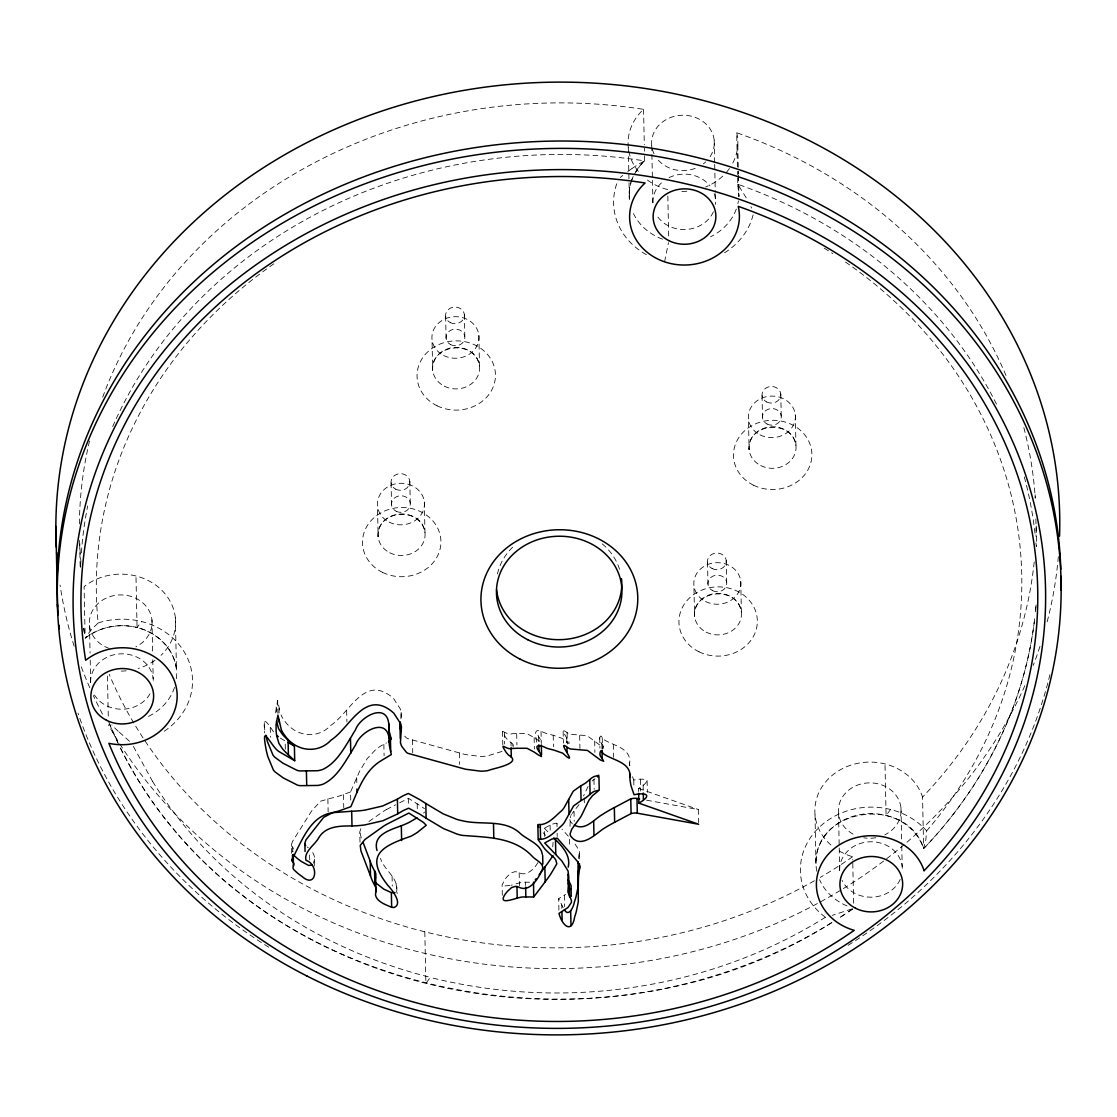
<?xml version="1.0" encoding="UTF-8"?>
<svg xmlns="http://www.w3.org/2000/svg" width="1117" height="1117" viewBox="0 0 1117 1117"><rect width="100%" height="100%" fill="white"/><g stroke="black" fill="none" stroke-linecap="round" stroke-linejoin="round"><path stroke-width="0.75" stroke-dasharray="5 3.75" d="M631.3 181.233L633.409 175.941A54.901 48.478 -1.2 0 0 629.374 199.329L629.402 189.932L630.979 182.685M816.862 871.302A54.901 48.478 -1.2 0 1 858.233 814.963A54.901 48.478 -1.2 0 1 923.633 848.613L925.853 839.719L926.593 830.825A70.608 62.343 -1.2 0 0 822.07 824.723A70.608 62.343 -1.2 0 0 825.337 917.225L826.58 916.903M275.648 712.939L277.63 700.373L280.367 713.372M536.774 742.177C533.228 726.762 537.794 730.183 546.031 733.338A73.904 65.247 -1.2 0 0 553.208 735.223L562.326 738.421A9.425 8.322 -1.2 0 1 563.68 739.608C579.891 753.905 553.753 722.406 567.645 732.989A11.617 10.248 -1.2 0 0 570.061 734.246L587.151 735.698L599.997 745.207L603.362 746.519L601.854 743.796A12.231 10.793 -1.2 0 1 600.764 742.26C598.307 740.613 600.332 732.557 602.231 737.723A4.999 4.412 -1.2 0 0 602.901 738.909C612.954 746.142 631.873 747.231 629.639 764.154A79.544 70.231 -1.2 0 0 630.1 767.714M314.31 865.996L314.338 856.153L311.825 850.414M273.442 731.83C267.033 721.75 261.49 714.294 265.399 732.989M396.563 891.924C399.355 878.213 384.039 870.45 380.492 858.345M579.318 856.474L579.444 850.917L575.157 844.145M569.991 826.454L570.396 816.401M815.047 814.963L815.955 864.223C814.111 806.921 907.325 794.843 923.633 848.613C983.644 786.228 1024.764 704.911 1034.663 618.553M1035.347 611.823L1036.031 605.079M314.533 859.224L313.556 863.218M578.494 858.442L579.583 851.587M359.995 842.19L359.772 831.886L360.986 828.395M400.919 718.803L401.143 712.409A20.315 17.942 -1.2 0 0 400.417 709.141L393.659 698.642A33.328 29.433 -1.2 0 0 388.688 694.648C363.137 677.377 348.644 713.819 330.911 725.254C317.396 739.761 295.67 736.606 284.64 720.982A31.304 27.646 -1.2 0 1 281.009 714.992M502.329 895.276L502.105 884.971L504.87 879.484A40.324 35.604 -1.2 0 1 507.523 876.245L511.279 872.88L514.686 871.763A7.959 7.023 -1.2 0 1 517.939 872.168C526.414 877.543 534.778 868.551 538.506 861.556M664.573 261.797L668.455 242.696M632.487 776.72L633.772 780.015C646.45 777.404 652.188 780.601 638.561 788.407L638.631 791.688M512.954 745.346L512.759 743.978L508.375 740.501A30.466 26.892 -1.2 0 1 505.624 737.318C498.252 725.45 506.085 736.019 512.396 733.701A52.597 46.439 -1.2 0 0 516.682 733.52L526.819 733.576L534.135 737.541A83.133 73.401 -1.2 0 0 537.947 740.138L541.173 741.842L540.265 739.3A47.598 42.027 -1.2 0 0 538.659 736.648L536.565 731.858M292.808 851.838L293.157 851.14M350.738 800.121L350.556 791.939L359.548 771.4L367.116 758.694L375.773 749.521A45.225 39.933 -1.2 0 1 381.721 745.43L386.51 742.903M588.087 786.494L584.163 794.62A107.553 94.959 -1.2 0 1 583.563 795.946M634.135 174.629L640.083 165.623L644.635 160.89L644.495 154.439M176.43 678.675A54.901 48.478 -1.2 0 0 146.634 630.798A54.901 48.478 -1.2 0 0 85.171 638.212L90.742 630.295L98.156 622.937A462.801 408.627 -1.2 0 1 274.559 263.333M570.857 815.452L571.443 814.475M579.025 804.589L572.169 813.469M164.171 731.258A70.58 62.329 -1.2 0 0 191.398 670.046A70.58 62.329 -1.2 0 0 141.58 621.541L137.056 627.517C119.324 623.104 99.608 626.86 85.171 638.212M890.598 809.504L886.088 815.466L884.999 763.93M423.538 813.064L424.642 812.087M620.34 177.435L622.769 175.425M627.754 171.571L628.606 170.943A153.937 148.393 44.7 0 1 632.027 168.513M368.861 821.567L383.243 811.473A58.21 51.396 -1.2 0 1 386.384 809.56M592.094 781.048A16.057 14.172 -1.2 0 1 593.965 779.526L595.04 778.772M852.816 908.889L847.342 912.617M632.027 168.513L635.866 165.972A124.881 120.496 48.3 0 1 644.607 160.834M852.397 909.154L839.035 918.09L846.435 913.231M558.919 910.118L558.682 898.668L565.593 894.382M831.97 922.433C600.639 1070.365 243.408 1000.483 119.156 745.374M516.026 883.798L521.709 882.29A47.989 42.362 -1.2 0 1 525.535 882.193L532.167 882.262M386.398 809.56L395.6 804.812M544.579 836.451L544.412 828.269L550.081 825.128A21.628 19.101 -1.2 0 1 551.826 824.262L556.35 823.131L558.305 824.96M399.621 802.788L408.543 798.334L421.332 806.502A115.274 101.773 -1.2 0 1 423.357 807.898L424.446 808.68M502.022 751.42L487.668 755.86A41.287 36.456 -1.2 0 1 480.575 756.488L465.147 754.506L407.859 738.672A7.554 6.66 -1.2 0 1 406.253 737.751L403.768 735.14M291.593 853.416L291.425 844.689L292.459 841.548L311.755 810.788L320.523 801.238L330.716 798.264A108.824 96.09 -1.2 0 0 340.057 795.779L350.556 791.939M851.95 908.931L832.207 915.382M511.153 885.236L512.312 884.985M509.938 885.474L503.558 886.032L502.105 884.971M646.561 800.191L698.307 809.518L698.572 822.615M638.561 788.407L698.307 809.518M280.381 738.114L285.156 740.962L285.324 749.144M307.203 846.993L308.25 847.691M129.502 741.283L118.248 731.23M553.069 842.302L552.733 846.826M572.351 823.732L570.494 821.553A6.646 5.864 -1.2 0 1 569.838 819.096M544.412 828.269L548.922 832.905M293.506 849.06A4.845 4.273 -1.2 0 0 292.305 846.895L291.97 846.532A2.89 2.555 -1.2 0 1 291.425 845.234M543.169 832.751L544.37 834.05A118.123 104.3 -1.2 0 0 545.641 835.362M568.288 836.2L561.991 829.121M737.625 177.812L737.765 184.249L747.385 199.706M152.624 781.509L133.049 745.807M563.15 907.744L558.682 898.668M750.931 206.701L751.559 208.055M117.746 742.372L108.391 721.219M361.28 837.987L359.772 831.886M737.765 184.249L738.882 196.424A54.901 48.478 -1.2 0 0 737.765 184.249A478.453 422.449 -1.2 0 1 997.774 406.7M396.074 883.701L397.177 893.502M1035.152 494.705L1035.25 498.168A478.453 422.449 -1.2 0 0 1023.228 425.368M1035.85 518.888L1036.646 546.52M1034.216 561.921A478.453 422.449 -1.2 0 1 922.558 797.077L923.633 848.613A478.453 422.449 -1.2 0 0 1034.314 621.918M900.972 807.786L901.74 844.173M901.768 845.904L902.201 866.694M839.132 850.945A54.901 48.478 -1.2 0 0 852.648 856.711L852.718 859.936M852.788 863.162L853.653 905.035M838.518 813.344L839.202 846.267M839.244 847.998L839.747 872.251A31.374 27.702 -1.2 0 1 871.037 841.771A31.374 27.702 -1.2 0 1 902.201 872.056M795.304 414.784L795.946 445.46C792.442 418.861 747.203 422.575 749.102 449.62L748.46 418.945M780.783 393.938L781.244 416.027M762.045 395.613L762.506 417.702M737.792 144.889L738.407 174.084L738.337 170.65M738.449 175.592L738.77 190.393M738.449 175.802L738.882 196.424M1005.998 375.48A478.453 422.449 -1.2 0 0 736.689 132.714L737.429 168.15M737.499 171.362L737.569 174.587M740.753 581.371L741.395 612.046C737.89 585.448 692.666 589.176 694.551 616.207L693.908 585.531M726.245 560.525L726.706 582.613M714.182 140.142L714.657 162.663M714.698 164.394L715.271 192.124M715.313 193.855L715.425 199.049M707.508 562.2L707.969 584.289M667.826 196.006L668.706 237.879M651.728 145.699L652.412 178.622M652.454 180.354L652.956 204.606A31.374 27.702 -1.2 0 1 661.432 182.867M643.56 109.34L644.3 144.777M644.369 148.002L644.439 151.214M647.106 780.615L647.357 792.4M643.113 784.86L643.238 791.408M628.299 147.793L629.388 199.329M640.446 779.596L640.683 791.045M633.772 780.015L633.939 788.197M629.499 762.45L629.569 765.731M613.387 744.299L613.666 757.396M603.431 746.282L603.473 748.348M602.231 737.723L602.468 749.172M601.854 743.796L601.965 748.711M599.703 737.681L599.927 748.153M594.663 740.976L594.9 752.439M593.965 779.526L594.174 789.342M584.233 797.887L584.331 802.802M579.667 735.363L579.946 748.46M579.262 854.03L579.374 858.931M574.026 811.403L574.222 821.232M569.475 839.146L569.642 847.328M567.101 732.584L567.338 744.048M566.738 737.695L566.836 742.61M563.15 731.314L563.401 743.098M564.364 895.178L564.602 906.627M561.781 905.105L561.851 908.372M556.95 823.411L557.02 826.678M557.16 833.226L557.229 836.493M553.208 735.223L553.446 746.687M550.081 825.128L550.22 831.676M541.019 731.412L541.312 743.559M538.659 736.648L538.799 743.182M534.135 737.541L534.387 748.99M525.535 882.193L525.604 885.474M516.682 733.52L516.934 744.983M519.182 872.712L519.447 885.795M513.08 744.885L513.136 747.175M511 742.623L511.069 745.905M504.409 732.515L504.647 743.978M502.51 731.467L502.79 744.718M478.872 335.379L479.514 366.055C476.01 339.456 430.785 343.184 432.67 370.216L432.028 339.54M464.365 314.533L464.826 336.622M459.338 752.886L459.576 764.349M445.627 316.209L446.088 338.297M424.334 501.966L424.977 532.641C421.975 505.806 375.703 509.603 378.132 536.816L377.49 506.141M424.809 931.801L425.884 983.337L430.394 977.375A462.55 408.403 -1.2 0 1 152.652 781.495M417.186 803.807L417.325 810.356M409.813 481.134L410.274 503.222M412.452 739.775L412.732 752.872M408.543 798.334L408.682 804.868M401.143 712.409L401.296 719.767M391.076 482.795L391.536 504.884M392.081 876.161L392.29 885.976M383.857 744.271L384.094 755.72M356.7 777.614L356.882 785.796M346.647 710.426L346.898 721.875M343.478 794.62L343.757 807.703M327.867 798.85L328.147 811.947M309.604 854.952L309.716 859.867M292.319 846.895L292.417 851.81M278.985 708.122L279.082 713.037M277.63 700.373L277.91 713.456M276.178 707.047L276.318 713.581M270.258 727.474L270.468 737.29M264.282 722.601L264.506 732.906M175.369 617.743L176.458 669.292C174.057 648.6 156.771 632.348 137.056 627.517L135.981 575.967M151.954 619.837L152.638 652.747M152.778 659.672L153.183 678.731M107.441 676.12L108.321 718.008M89.486 625.394L90.072 653.11M90.212 660.035L90.728 684.288A31.374 27.702 -1.2 0 1 120.51 653.85A31.374 27.702 -1.2 0 1 153.322 681.454M85.06 633.06L84.082 586.676A54.901 48.478 -1.2 0 1 159.843 588.422A54.901 48.478 -1.2 0 1 161.016 655.344M80.159 566.445L79.6 540.307A478.453 422.449 -1.2 0 0 80.941 561.753M1036.227 526.065A478.453 422.449 -1.2 0 1 1036.004 536.439M852.648 856.711A478.453 422.449 -1.2 0 1 820.255 877.39M814.419 880.741A478.453 422.449 -1.2 0 1 109.187 674.263M79.391 523.957A478.453 422.449 -1.2 0 1 89.569 440.782M102.694 397.177A478.453 422.449 -1.2 0 1 643.56 109.34A54.901 48.478 -1.2 0 0 640.111 173.442M1036.087 604.967A478.453 422.449 -1.2 0 1 1035.473 611.767M831.341 922.921A478.453 422.449 -1.2 0 1 109.634 724.277M80.633 567.38A478.453 422.449 -1.2 0 1 80.983 559.31M81.373 552.887A478.453 422.449 -1.2 0 1 87.684 505.931M112.691 426.526A478.453 422.449 -1.2 0 1 644.635 160.89A54.901 48.478 -1.2 0 0 635.517 171.99M1024.303 476.917A478.453 422.449 -1.2 0 1 1035.305 536.09M1035.948 542.862A478.453 422.449 -1.2 0 1 1036.227 546.255M736.689 132.714A54.901 48.478 -1.2 0 1 732.04 164.422M729.457 168.472A54.901 48.478 -1.2 0 1 726.371 172.395M722.797 176.095A54.901 48.478 -1.2 0 1 705.651 186.958M686.829 191.258A54.901 48.478 -1.2 0 1 678.857 191.286M667.687 189.569A54.901 48.478 -1.2 0 1 645.165 178.273M155.026 660.301A54.901 48.478 -1.2 0 1 138.117 668.511M126.221 670.814A54.901 48.478 -1.2 0 1 118.807 671.066M174.531 687.388A54.901 48.478 -1.2 0 1 146.83 717.184M830.894 844.997A54.901 48.478 -1.2 0 1 841.953 768.887A54.901 48.478 -1.2 0 1 922.558 797.077M847.077 905.929A54.901 48.478 -1.2 0 1 819.557 879.693M1058.33 556.601A501.98 443.226 -1.2 0 1 1047.062 622.197M1039.983 646.366A501.98 443.226 -1.2 0 1 1033.211 665.411M1024.806 685.726A501.98 443.226 -1.2 0 1 579.43 968.104A501.98 443.226 -1.2 0 1 108.377 724.835M102.527 714.14A501.98 443.226 -1.2 0 1 93.311 695.542M89.779 687.709A501.98 443.226 -1.2 0 1 80.759 665.467M74.155 646.226A501.98 443.226 -1.2 0 1 60.081 585.099M109.326 648.474A31.374 27.702 -1.2 0 1 94.889 607.006A31.374 27.702 -1.2 0 1 143.981 603.92A31.374 27.702 -1.2 0 1 135.855 646.799M497.442 573.998A62.747 55.403 -1.2 0 1 513.513 546.353M602.217 543.867A62.747 55.403 -1.2 0 1 620.256 571.848M1049.924 674.598A501.98 443.226 -1.2 0 1 846.881 946.071M268.778 947.23A501.98 443.226 -1.2 0 1 78.008 713.149M714.182 193.576A31.374 27.702 -1.2 0 1 715.411 204.411M713.414 211.755A31.374 27.702 -1.2 0 1 686.257 229.46A31.374 27.702 -1.2 0 1 656.712 215.33M669.041 177.631A31.374 27.702 -1.2 0 1 709.951 185.897M149.999 693.797A31.374 27.702 -1.2 0 1 122.563 709.211A31.374 27.702 -1.2 0 1 94.47 695.011M900.204 879.4A31.374 27.702 -1.2 0 1 871.428 897.174A31.374 27.702 -1.2 0 1 842.078 880.391M654.059 153.853A31.374 27.702 -1.2 0 1 685.461 115.302A31.374 27.702 -1.2 0 1 709.532 157.525M705.721 161.881A31.374 27.702 -1.2 0 1 703.403 163.836M695.179 168.374A31.374 27.702 -1.2 0 1 657.187 158.851M853.067 834.106A31.374 27.702 -1.2 0 1 846.351 792.218A31.374 27.702 -1.2 0 1 894.284 793.196A31.374 27.702 -1.2 0 1 884.887 834.762M875.84 837.708A31.374 27.702 -1.2 0 1 863.762 837.792M738.421 200.809A54.901 48.478 -1.2 0 1 737.89 203.629M736.298 209.088A54.901 48.478 -1.2 0 1 710.538 236.804M662.521 239.164A54.901 48.478 -1.2 0 1 633.465 213.584M845.513 262.062A462.801 408.627 -1.2 0 1 926.649 830.866M825.379 917.294A462.801 408.627 -1.2 0 1 430.436 977.473M824.178 248.169A462.801 408.627 -1.2 0 1 832.821 253.601M98.156 622.951A70.594 62.329 -1.2 0 1 141.58 621.555M118.22 731.286A130.2 79.251 51.2 0 1 111.812 724.947M753.095 214.869A70.566 62.301 -1.2 0 1 723.593 253.35M646.408 254.676A70.566 62.301 -1.2 0 1 617.589 181.512M84.445 633.227L83.482 626.567A478.453 422.449 -1.2 0 0 84.403 633.227M766.681 401.98A9.411 8.308 -1.2 0 0 780.825 394.762A9.411 8.308 -1.2 0 0 766.737 387.585A9.411 8.308 -1.2 0 0 766.681 401.98M760.049 434.876A23.527 20.776 -1.2 0 0 795.402 416.823A23.527 20.776 -1.2 0 0 760.174 398.895A23.527 20.776 -1.2 0 0 760.049 434.876M767.142 424.069A9.411 8.308 -1.2 0 0 781.286 416.85A9.411 8.308 -1.2 0 0 767.197 409.674A9.411 8.308 -1.2 0 0 767.142 424.069M712.143 568.567A9.411 8.308 -1.2 0 0 726.287 561.348A9.411 8.308 -1.2 0 0 712.185 554.172A9.411 8.308 -1.2 0 0 712.143 568.567M705.511 601.477A23.527 20.776 -1.2 0 0 740.864 583.409A23.527 20.776 -1.2 0 0 705.637 565.481A23.527 20.776 -1.2 0 0 705.511 601.477M712.604 590.656A9.411 8.308 -1.2 0 0 726.748 583.437A9.411 8.308 -1.2 0 0 712.66 576.26A9.411 8.308 -1.2 0 0 712.604 590.656M395.711 489.176A9.411 8.308 -1.2 0 0 409.855 481.944A9.411 8.308 -1.2 0 0 395.767 474.781A9.411 8.308 -1.2 0 0 395.711 489.176M389.079 522.072A23.527 20.776 -1.2 0 0 424.446 504.004A23.527 20.776 -1.2 0 0 389.205 486.077A23.527 20.776 -1.2 0 0 389.079 522.072M396.186 511.265A9.411 8.308 -1.2 0 0 410.316 504.032A9.411 8.308 -1.2 0 0 396.228 496.87A9.411 8.308 -1.2 0 0 396.186 511.265M450.263 322.576A9.411 8.308 -1.2 0 0 464.407 315.357A9.411 8.308 -1.2 0 0 450.305 308.18A9.411 8.308 -1.2 0 0 450.263 322.576M443.631 355.485A23.527 20.776 -1.2 0 0 478.984 337.418A23.527 20.776 -1.2 0 0 443.742 319.49A23.527 20.776 -1.2 0 0 443.631 355.485M450.723 344.664A9.411 8.308 -1.2 0 0 464.867 337.446A9.411 8.308 -1.2 0 0 450.765 330.269A9.411 8.308 -1.2 0 0 450.723 344.664M444.273 386.147A23.527 20.776 -1.2 0 0 479.626 368.093A23.527 20.776 -1.2 0 0 444.384 350.166A23.527 20.776 -1.2 0 0 444.273 386.147M389.721 552.747A23.527 20.776 -1.2 0 0 425.088 534.68A23.527 20.776 -1.2 0 0 389.847 516.752A23.527 20.776 -1.2 0 0 389.721 552.747M706.153 632.138A23.527 20.776 -1.2 0 0 741.506 614.085A23.527 20.776 -1.2 0 0 706.279 596.157A23.527 20.776 -1.2 0 0 706.153 632.138M760.691 465.552A23.527 20.776 -1.2 0 0 796.044 447.498A23.527 20.776 -1.2 0 0 760.817 429.57A23.527 20.776 -1.2 0 0 760.691 465.552M437.082 405.792A39.221 34.627 -1.2 0 0 495.459 374.879A39.221 34.627 -1.2 0 0 436.202 345.837A39.221 34.627 -1.2 0 0 437.082 405.792M382.545 572.393A39.221 34.627 -1.2 0 0 440.922 541.466A39.221 34.627 -1.2 0 0 381.665 512.424A39.221 34.627 -1.2 0 0 382.545 572.393M698.963 651.783A39.221 34.627 -1.2 0 0 757.34 620.87A39.221 34.627 -1.2 0 0 698.083 591.828A39.221 34.627 -1.2 0 0 698.963 651.783M753.5 485.197A39.221 34.627 -1.2 0 0 811.877 454.27A39.221 34.627 -1.2 0 0 752.635 425.228A39.221 34.627 -1.2 0 0 753.5 485.197"/><path stroke-width="1.5" d="M568.19 867.141C571.108 855.05 561.572 845.569 553.753 837.904M578.369 885.851A157.26 138.843 -1.2 0 1 578.536 876.538L579.891 866.317L577.349 861.305L557.257 838.127L552.133 838.993A21.628 19.101 -1.2 0 0 550.402 839.858L544.719 843L561.823 860.928L568.05 870.953L568.846 877.78L567.897 891.938L571.304 900.093A7.135 6.297 -1.2 0 1 571.318 902.578L567.995 907.493L558.989 913.399C561.977 925.337 571.764 934.538 574.683 916.889A151.577 133.831 -1.2 0 0 576.288 911.64L578.327 901.684L578.061 871.12A157.26 138.843 -1.2 0 1 578.229 861.821M400.347 721.987L400.137 727.879A20.706 18.291 -1.2 0 0 401.254 731.16M294.706 760.719L288.395 754.869A94.833 83.733 -1.2 0 1 282.824 749.214L278.957 743.531L276.765 736.005A61.938 54.677 -1.2 0 1 276.094 730.965L276.081 724.556L277.938 715.089L281.316 729.722A31.304 27.646 -1.2 0 0 284.961 735.698C295.977 751.322 317.703 754.478 331.218 739.985C348.951 728.549 363.444 692.107 388.995 709.365A33.328 29.433 -1.2 0 1 393.966 713.372L400.724 723.858A20.315 17.942 -1.2 0 1 401.45 727.139L400.445 742.61A20.706 18.291 -1.2 0 0 401.869 746.533L406.56 752.481A7.554 6.66 -1.2 0 0 408.18 753.403L465.454 769.222L480.882 771.205A41.287 36.456 -1.2 0 0 487.975 770.59C492.765 768.398 523.468 763.553 508.682 755.218A30.466 26.892 -1.2 0 1 505.931 752.048C498.559 740.18 506.392 750.75 512.703 748.432A52.597 46.439 -1.2 0 0 517.003 748.25L527.126 748.306L534.457 752.258A83.133 73.401 -1.2 0 0 538.254 754.869L541.48 756.558L540.572 754.031A47.598 42.027 -1.2 0 0 538.966 751.364C532.837 743.322 541.829 745.304 546.339 748.069A73.904 65.247 -1.2 0 0 553.515 749.954L562.633 753.151A9.425 8.322 -1.2 0 1 563.987 754.338C580.198 768.622 554.06 737.122 567.953 747.706A11.617 10.248 -1.2 0 0 570.368 748.976L587.472 750.429L600.304 759.937L603.669 761.249L602.161 758.527A12.231 10.793 -1.2 0 1 601.072 756.991C598.614 755.343 600.639 747.273 602.538 752.439A4.999 4.412 -1.2 0 0 603.208 753.626C613.261 760.872 632.18 761.962 629.946 778.87A79.544 70.231 -1.2 0 0 631.049 785.879L634.079 794.746C646.757 792.121 652.51 795.332 638.868 803.137L698.614 824.248L637.29 813.19A20.092 17.732 -1.2 0 0 633.967 813.036L631.287 813.483L611.669 823.885A161.099 142.236 -1.2 0 0 602.747 829.191C593.951 835.6 580.463 848.725 570.801 836.27A6.646 5.864 -1.2 0 1 570.145 833.827L571.75 829.191L580.672 817.016A107.553 94.959 -1.2 0 0 584.47 809.35L588.98 800.233L592.415 795.779A16.057 14.172 -1.2 0 1 594.272 794.257L599.229 790.124L594.579 791.255A15.694 13.865 -1.2 0 0 591.731 792.902L586.09 797.636A54.147 47.808 -1.2 0 1 581.063 800.54L573.566 805.943L564.35 822.517A32.938 29.084 -1.2 0 1 562.228 825.184C555.861 830.545 549.257 838.881 540.572 839.356A1.689 1.48 -1.2 0 0 538.212 839.761L544.677 848.766A118.123 104.3 -1.2 0 0 550.067 854.1L553.795 857.437A15.722 13.879 -1.2 0 1 555.861 860.132L556.825 863.874L550.653 874.234A236.497 208.809 -1.2 0 1 545.166 881.844L533.717 896.993L525.856 896.923A47.989 42.362 -1.2 0 0 522.016 897.021C515.9 897.747 496.911 906.432 505.177 894.214A40.324 35.604 -1.2 0 1 507.83 890.975L511.586 887.61L514.993 886.493A7.959 7.023 -1.2 0 1 518.246 886.898C529.36 893.139 538.003 879.051 541.871 870.506C545.641 864.125 536.439 860.621 532.879 856.948C514.337 836.773 487.459 837.471 462.284 835.376A52.988 46.788 -1.2 0 1 457.048 834.078L443.519 828.591L426.122 818.244A240.49 212.342 -1.2 0 0 419.88 814.223L408.654 808.191L403.628 810.397A118.151 104.328 -1.2 0 0 397.694 813.902L382.81 820.772L364.924 824.904A101.87 89.946 -1.2 0 1 351.995 825.98C340.113 825.868 325.829 826.035 318.89 837.582C315.162 844.773 303.656 851.447 305.974 860.341C319.42 864.558 316.516 889.593 301.827 876.3A68.807 60.751 -1.2 0 1 297.653 873.201L293.911 869.822A4.691 4.147 -1.2 0 1 293.003 867.364L293.869 864.069A4.845 4.273 -1.2 0 0 292.612 861.626L292.277 861.263A2.89 2.555 -1.2 0 1 291.732 859.964C301.073 842.874 309.521 816.932 331.023 812.994A108.824 96.09 -1.2 0 0 340.364 810.495L350.864 806.669C357.398 791.73 362.983 774.947 376.094 764.251A45.225 39.933 -1.2 0 1 382.028 760.16L391.313 754.561L389.4 745.402A85.897 75.844 -1.2 0 1 389.023 738.169C386.594 716.709 360.093 731.747 355.695 744.76A99.106 87.517 -1.2 0 0 352.078 750.778C344.315 763.093 336.915 777.418 323.344 784.05A21.125 18.654 -1.2 0 1 317.717 785.446L300.571 785.67A13.432 11.868 -1.2 0 1 297.541 785.153L283.299 777.935L275.117 771.973A20.748 18.319 -1.2 0 1 273.274 769.781L267.815 756.558A149.078 131.624 -1.2 0 1 266.167 749.898C261.462 724.486 267.633 739.566 276.122 749.172A30.69 27.101 -1.2 0 0 278.719 751.434L294.706 760.719L294.399 746.002L288.088 740.152A94.833 83.733 -1.2 0 1 282.517 734.483L278.65 728.801L276.457 721.275M375.228 881.495L375.186 880.21A21.516 18.989 -1.2 0 1 375.647 876.999L375.829 875.7A12.161 10.737 -1.2 0 0 375.647 873.047L372.45 866.904A67.034 59.187 -1.2 0 1 370.202 861.207L363.053 842.372M375.954 891.715L376.15 890.417A12.161 10.737 -1.2 0 0 375.954 887.778L372.757 881.62A67.034 59.187 -1.2 0 1 370.509 875.923L360.931 850.917L360.233 845.415L365.022 839.412L383.55 826.203A58.21 51.396 -1.2 0 1 386.705 824.29L408.85 813.05L421.64 821.232A115.274 101.773 -1.2 0 1 423.664 822.629L426.233 825.281L417.241 832.5A111.532 98.478 -1.2 0 1 411.084 836.172C381.567 846.309 364.184 855.454 387.836 885.348C392.123 889.858 403.069 903.737 394.231 907.437A10.388 9.173 -1.2 0 1 391.662 907.311C385.965 904.784 376.736 901.824 375.494 894.94A21.516 18.989 -1.2 0 1 375.954 891.715L375.647 876.985M542.234 854.212C541.047 843.768 526.289 839.607 519.349 832.612C503.432 818.761 480.896 825.519 461.977 820.66A52.988 46.788 -1.2 0 1 456.741 819.347L443.212 813.874L425.814 803.514A240.49 212.342 -1.2 0 0 419.559 799.507L408.347 793.461L403.321 795.667A118.151 104.328 -1.2 0 0 397.387 799.172L382.503 806.041L364.617 810.188A101.87 89.946 -1.2 0 1 351.687 811.249L332.573 812.687L323.707 817.295L305.918 839.942L304.843 843.237L305.067 851.475M570.396 889.495L571.01 887.847A7.135 6.297 -1.2 0 0 570.996 885.376L567.995 879.428M540.572 839.356L540.265 824.639C548.95 824.151 555.554 815.815 561.921 810.453A32.938 29.084 -1.2 0 0 564.043 807.8L573.244 791.213L580.756 785.823A54.147 47.808 -1.2 0 0 585.783 782.905L591.424 778.172A15.694 13.865 -1.2 0 1 594.272 776.524L598.824 775.296L597.483 776.957M265.86 735.168A149.078 131.624 -1.2 0 0 267.508 741.842L272.967 755.05A20.748 18.319 -1.2 0 0 274.81 757.242L282.992 763.218L297.234 770.423A13.432 11.868 -1.2 0 0 300.264 770.939L317.41 770.73A21.125 18.654 -1.2 0 0 323.036 769.32C336.608 762.688 344.008 748.362 351.757 736.047A99.106 87.517 -1.2 0 1 355.388 730.029C359.786 717.016 386.287 701.979 388.716 723.453A85.897 75.844 -1.2 0 0 389.093 730.686L391.229 739.119L388.493 741.814M564.406 909.824C568.972 917.616 573.663 906.487 574.361 902.159A151.577 133.831 -1.2 0 0 575.981 896.923L577.992 887.512L578.061 871.12M553.027 855.468L550.346 859.518A236.497 208.809 -1.2 0 1 544.859 867.113L539.134 874.695M533.535 882.109L533.717 896.993M535.197 879.903L536.062 878.758M639.622 798.934L636.983 798.46A20.092 17.732 -1.2 0 0 633.66 798.306L630.979 798.767L611.362 809.155A161.099 142.236 -1.2 0 0 602.44 814.461C593.881 819.389 585.196 831.355 574.264 825.03M312.062 864.977L308.627 865.466L301.52 861.584A68.807 60.751 -1.2 0 1 297.345 858.47L293.603 855.091A4.691 4.147 -1.2 0 1 293.254 854.589M377.029 850.54C371.458 830.866 398.839 828.828 410.777 821.442A111.532 98.478 -1.2 0 0 416.934 817.77M395.027 892.567L393.91 892.706A10.388 9.173 -1.2 0 1 391.355 892.595L383.801 889.146L375.857 882.933M288.074 742.554L294.399 746.002M305.667 845.625L304.913 844.103M538.771 827.292L537.933 825.044A1.689 1.48 -1.2 0 1 540.251 824.653M643.28 793.042L643.42 799.59M638.673 793.321L638.868 803.137M636.983 798.46L637.29 813.19M630.77 798.864L631.077 813.595M629.737 773.913L629.806 777.181M614.336 807.563L614.643 822.294M601.993 750.345L602.161 758.527M598.949 776.552L599.201 789.049M593.658 820.758L593.965 835.488M589.762 779.722L590.069 794.452M580.756 785.823L581.063 800.54M579.472 863.846L579.569 868.747M571.08 889.048L571.234 896.42M568.693 799.479L569.014 814.195M570.689 910.927L570.996 925.658M566.947 747.51L567.045 752.425M569.251 882.081L569.558 896.797M567.981 874.374L568.19 884.189M561.921 911.64L562.102 919.822M555.484 839.677L555.791 854.407M544.859 867.113L545.166 881.844M541.34 744.941L541.55 754.603M542.667 855.329L542.848 864.083M538.827 744.83L538.966 751.364M537.863 825.184L538.157 838.993M525.646 887.107L525.856 896.923M516.962 886.465L517.213 897.928M511.097 747.538L511.307 757.354M493.505 823.732L493.812 838.448M425.814 803.514L426.122 818.244M399.97 723.76L400.277 738.477M401.324 825.84L401.631 840.57M397.387 799.172L397.694 813.902M390.392 736.871L390.699 751.587M388.716 723.453L389.023 738.169M391.355 892.595L391.662 907.325M374.572 870.646L374.879 885.362M370.188 861.207L370.509 875.923M356.951 789.063L357.021 792.33M350.473 738.532L350.78 753.249M351.687 811.263L351.995 825.98M306.407 770.674L306.714 785.405M293.226 854.407L293.464 865.857M292.486 855.077L292.626 861.626M288.088 740.152L288.395 754.869M279.222 719.585L279.292 722.853M55.85 526.372L57.609 606.908M56.339 547.26A501.98 443.226 -1.2 0 1 554.186 82.155A501.98 443.226 -1.2 0 1 1059.544 536.23M56.995 557.69A501.98 443.226 -1.2 0 1 56.632 552.482M621.499 578.718A62.747 55.403 -1.2 0 1 565.007 639.399A62.747 55.403 -1.2 0 1 496.576 589.832M1060.955 576.302A501.98 443.226 -1.2 0 1 1060.913 590.041M59.355 628.731A501.98 443.226 -1.2 0 1 58.992 625.269M58.098 614.867A501.98 443.226 -1.2 0 1 57.484 604.423M57.149 593.979A501.98 443.226 -1.2 0 1 547.707 141.189A501.98 443.226 -1.2 0 1 1060.801 569.335M278.412 736.703A30.69 27.101 -1.2 0 1 276.639 735.223M106.492 720.27A31.374 27.702 -1.2 0 0 153.629 696.184A31.374 27.702 -1.2 0 0 106.66 672.28A31.374 27.702 -1.2 0 0 106.492 720.27M924.094 870.702A478.453 422.449 -1.2 0 0 738.225 206.338A54.901 48.478 -1.2 0 1 669.237 263.193A54.901 48.478 -1.2 0 1 645.095 182.979A478.453 422.449 -1.2 0 0 85.632 660.301A54.901 48.478 -1.2 0 1 175.564 684.386A54.901 48.478 -1.2 0 1 108.852 743.308A478.453 422.449 -1.2 0 0 854.198 930.335A54.901 48.478 -1.2 0 1 833.24 849.409A54.901 48.478 -1.2 0 1 924.094 870.702M668.734 240.574A31.374 27.702 -1.2 0 0 715.871 216.489A31.374 27.702 -1.2 0 0 668.888 192.599A31.374 27.702 -1.2 0 0 668.734 240.574M855.524 908.219A31.374 27.702 -1.2 0 0 902.662 884.133A31.374 27.702 -1.2 0 0 855.678 860.23A31.374 27.702 -1.2 0 0 855.524 908.219M306.938 976.007A501.98 443.226 -1.2 0 0 1061.15 590.628A501.98 443.226 -1.2 0 0 309.493 208.279A501.98 443.226 -1.2 0 0 306.938 976.007M316.642 972.195A486.3 429.375 -1.2 0 0 1045.624 596.31A486.3 429.375 -1.2 0 0 315.79 228.468A486.3 429.375 -1.2 0 0 316.642 972.195M527.657 639.678A62.747 55.403 -1.2 0 0 621.932 591.507A62.747 55.403 -1.2 0 0 527.978 543.714A62.747 55.403 -1.2 0 0 527.657 639.678M520.201 659.198A78.427 69.254 -1.2 0 0 637.779 598.558A78.427 69.254 -1.2 0 0 520.061 539.246A78.427 69.254 -1.2 0 0 520.201 659.198"/></g></svg>
